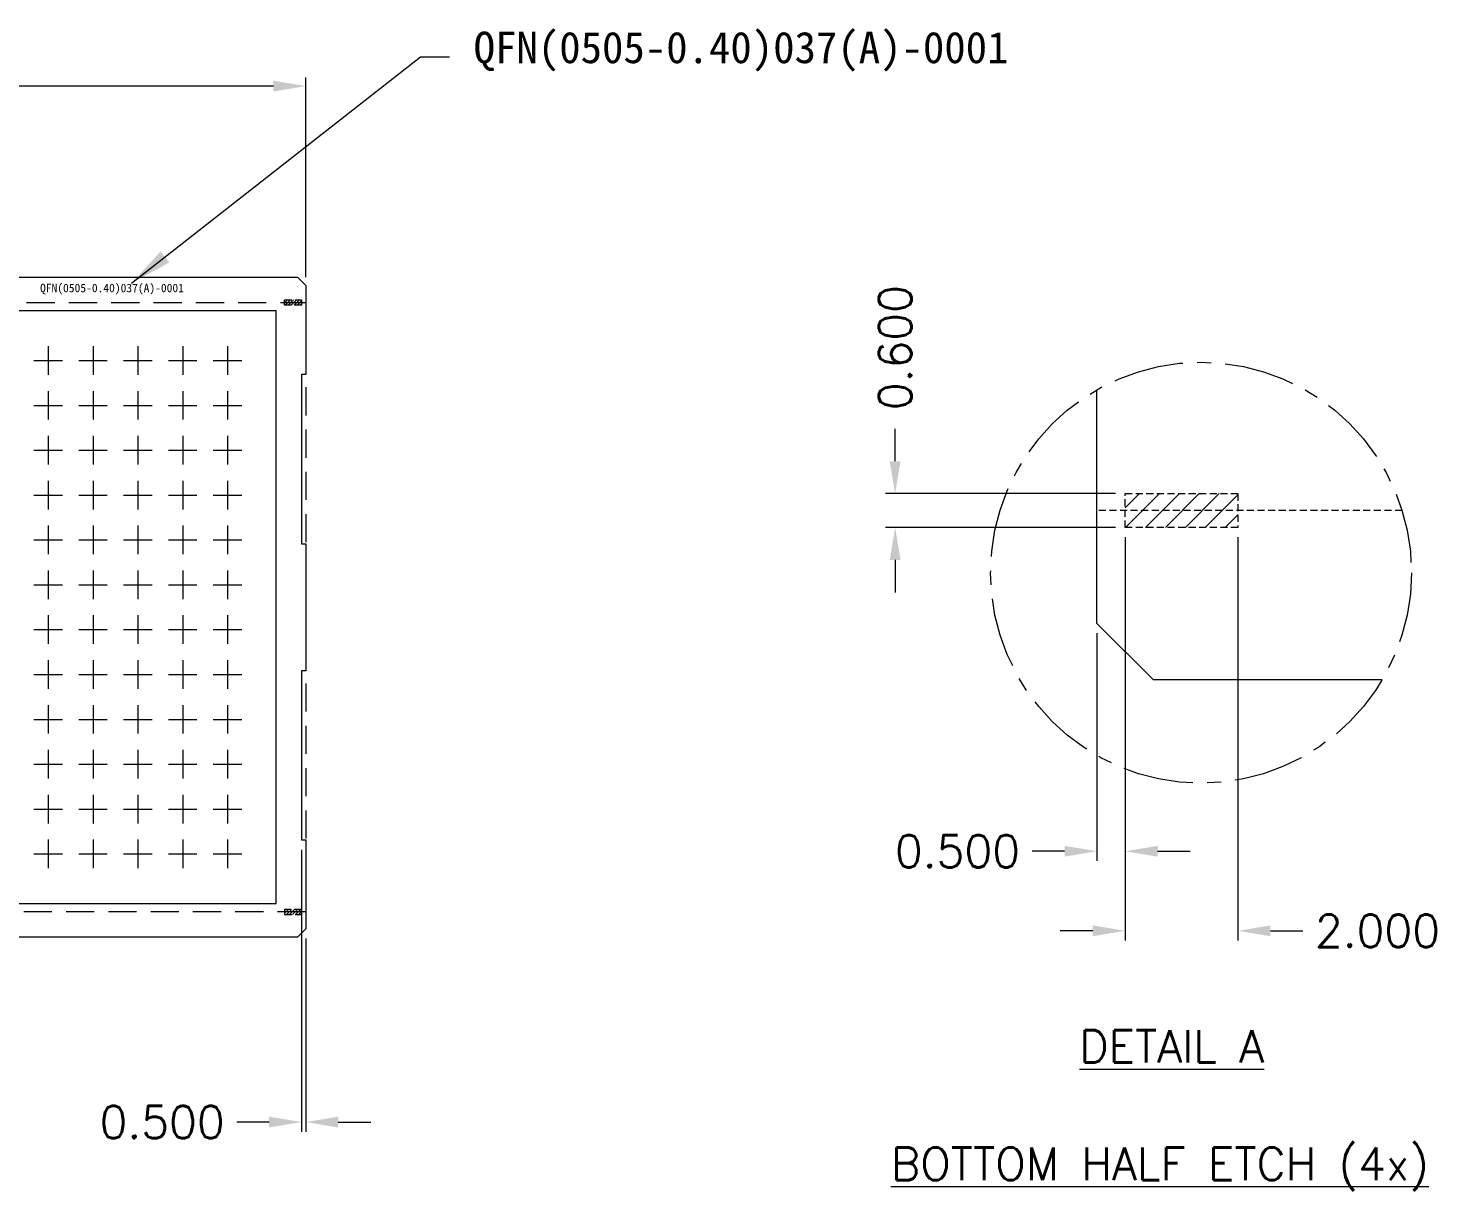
# Model space of a CAD drawing. Header units: millimetres. Extents: x 4066 to 4192, y 1600 to 1759.
# Drawn here: x 4142.23 to 4192.15, y 1609.38 to 1650.59 of the extents above; entities that cross this region are included whole.
import ezdxf

# ---------------------------------------------------------------- set-up
doc = ezdxf.new("R2010")
doc.units = ezdxf.units.MM
doc.linetypes.add('CENTER', pattern=[2, 1.25, -0.25, 0.25, -0.25])
doc.linetypes.add('HIDDEN', pattern=[0.375, 0.25, -0.125])
for name, color, linetype in [('1', 7, 'Continuous'), ('1D', 4, 'Continuous'), ('中心线', 1, 'CENTER')]:
    doc.layers.add(name, color=color, linetype=linetype)
doc.layers.add('标注线', color=3, linetype='Continuous', lineweight=18)
doc.styles.add('SIMPLEX', font='SIMPLEX')
doc.styles.get("Standard").update_dxf_attribs({"font": 'SimSun.ttf'})
doc.styles.add('宋体', font='SimSun.ttf')
doc.dimstyles.get("Standard").update_dxf_attribs({"dimtxt": 0.18, "dimasz": 0.18, "dimexe": 0.18, "dimexo": 0.0625, "dimgap": 0.09, "dimtad": 0, "dimtih": 1, "dimtoh": 1, "dimdec": 4, "dimzin": 0, "dimdsep": 46, "dimtxsty": 'Standard', "dimcen": 0.09, "dimadec": 0, "dimazin": 0, "dimtfac": 1, "dimtdec": 4, "dimtofl": 0, "dimtmove": 0, "dimatfit": 3, "dimfxl": 1, "dimtolj": 1, "dimtzin": 0, "dimarcsym": 0})

msp = doc.modelspace()

# ---------------------------------------------------------------- hatches: boundary and pattern name
at = {"layer": '1D', "lineweight": 5}
h = msp.add_hatch(dxfattribs=at)
h.set_pattern_fill('ANSI31', color=256, scale=0.6, style=0)
h.set_pattern_definition([(45, (3795.25885, 1640.641675), (-0.053033009, 0.053033009), [])])
h.paths.add_polyline_path([(4074.8289, 1640.9581), (4074.8289, 1640.7781), (4075.4289, 1640.7781), (4075.4289, 1640.9581)])
h.paths.add_polyline_path([(4074.8289, 1619.1781), (4074.8289, 1619.3581), (4075.4289, 1619.3581), (4075.4289, 1619.1781)])
h.paths.add_polyline_path([(4151.9289, 1619.1781), (4151.9289, 1619.3581), (4151.3289, 1619.3581), (4151.3289, 1619.1781)])
h.paths.add_polyline_path([(4151.9289, 1640.9581), (4151.9289, 1640.7781), (4151.3289, 1640.7781), (4151.3289, 1640.9581)])
h = msp.add_hatch(dxfattribs=at)
h.set_pattern_fill('ANSI31', color=256, scale=4, style=0)
h.set_pattern_definition([(45, (3661.0486, 1717.37435), (-0.3535534, 0.3535534), [])])
h.paths.add_polyline_path([(4181.1303, 1632.8933), (4181.1303, 1634.0933), (4185.1303, 1634.0933), (4185.1303, 1632.8933)])

# ---------------------------------------------------------------- linework, layer by layer
at = {"layer": '1', "lineweight": 5}
for p, q in [((4074.9789, 1641.7681, 0.0291), (4151.7789, 1641.7681, 0.0291)), ((4151.7789, 1641.7681, 0.0291), (4152.0789, 1641.4681, 0.0291)), ((4152.0789, 1641.4681, 0.0291), (4152.0789, 1638.3181, 0.0291)), ((4152.0789, 1638.3181, 0.0291), (4151.9289, 1638.3181, 0.0291)), ((4151.9289, 1638.3181, 0.0291), (4151.9289, 1632.3181, 0.0291)), ((4151.9289, 1632.3181, 0.0291), (4152.0789, 1632.3181, 0.0291)), ((4152.0789, 1632.3181, 0.0291), (4152.0789, 1627.8181, 0.0291)), ((4152.0789, 1627.8181, 0.0291), (4151.9289, 1627.8181, 0.0291)), ((4151.9289, 1627.8181, 0.0291), (4151.9289, 1621.8181, 0.0291)), ((4151.9289, 1621.8181, 0.0291), (4152.0789, 1621.8181, 0.0291)), ((4152.0789, 1621.8181, 0.0291), (4152.0789, 1618.6681, 0.0291)), ((4152.0789, 1618.6681, 0.0291), (4151.7789, 1618.3681, 0.0291)), ((4151.7789, 1618.3681, 0.0291), (4074.9789, 1618.3681, 0.0291))]:
    msp.add_line(p, q, dxfattribs=at)
at = {"layer": '1', "lineweight": 5, "elevation": 0.0291}
msp.add_lwpolyline([(4190.2403, 1627.4933), (4182.1303, 1627.4933), (4180.1303, 1629.4933), (4180.1303, 1637.7746)], dxfattribs=at)
at = {"layer": '1D', "linetype": 'HIDDEN', "lineweight": 5}
for p, q in [((4180.1303, 1633.4933, 0.0291), (4180.1303, 1637.7746, 0.0291)), ((4190.9474, 1633.4933, 0.0291), (4180.1303, 1633.4933, 0.0291))]:
    msp.add_line(p, q, dxfattribs=at)
at = {"layer": '1D', "linetype": 'HIDDEN', "lineweight": 5, "ltscale": 4, "elevation": 0.0291}
msp.add_lwpolyline([(4152.0789, 1619.2681), (4074.6789, 1619.2681), (4074.6789, 1640.8681), (4152.0789, 1640.8681)], close=True, dxfattribs=at)
at = {"layer": '1D', "lineweight": 5, "elevation": 0.0291}
msp.add_lwpolyline([(4076.0289, 1619.5681), (4151.0289, 1619.5681), (4151.0289, 1640.5681), (4076.0289, 1640.5681)], close=True, dxfattribs=at)
at = {"layer": '1D', "linetype": 'HIDDEN', "lineweight": 5, "elevation": 0.0291}
for points in [[(4151.9289, 1640.9581), (4151.9289, 1640.7781), (4151.3289, 1640.7781), (4151.3289, 1640.9581)], [(4181.1303, 1632.8933), (4181.1303, 1634.0933), (4185.1303, 1634.0933), (4185.1303, 1632.8933)], [(4151.9289, 1619.1781), (4151.9289, 1619.3581), (4151.3289, 1619.3581), (4151.3289, 1619.1781)]]:
    msp.add_lwpolyline(points, close=True, dxfattribs=at)
at = {"layer": '1D', "color": 2, "linetype": 'CENTER', "lineweight": 5, "ltscale": 2}
msp.add_circle((4183.8202, 1631.2916, 0.0291), 7.4595, dxfattribs=at)
at = {"layer": '中心线', "linetype": 'CENTER', "lineweight": 5}
for p, q in [((4142.9439, 1639.3203, 0.0291), (4142.9439, 1638.3059, 0.0291)), ((4144.5339, 1639.3203, 0.0291), (4144.5339, 1638.3059, 0.0291)), ((4146.1239, 1639.3203, 0.0291), (4146.1239, 1638.3059, 0.0291)), ((4147.7139, 1639.3203, 0.0291), (4147.7139, 1638.3059, 0.0291)), ((4149.3039, 1639.3203, 0.0291), (4149.3039, 1638.3059, 0.0291)), ((4142.4367, 1638.8131, 0.0291), (4143.4511, 1638.8131, 0.0291)), ((4144.0267, 1638.8131, 0.0291), (4145.0411, 1638.8131, 0.0291)), ((4145.6167, 1638.8131, 0.0291), (4146.6311, 1638.8131, 0.0291)), ((4147.2067, 1638.8131, 0.0291), (4148.2211, 1638.8131, 0.0291)), ((4148.7967, 1638.8131, 0.0291), (4149.8111, 1638.8131, 0.0291)), ((4142.9439, 1637.7303, 0.0291), (4142.9439, 1636.7159, 0.0291)), ((4144.5339, 1637.7303, 0.0291), (4144.5339, 1636.7159, 0.0291)), ((4146.1239, 1637.7303, 0.0291), (4146.1239, 1636.7159, 0.0291)), ((4147.7139, 1637.7303, 0.0291), (4147.7139, 1636.7159, 0.0291)), ((4149.3039, 1637.7303, 0.0291), (4149.3039, 1636.7159, 0.0291)), ((4142.4367, 1637.2231, 0.0291), (4143.4511, 1637.2231, 0.0291)), ((4144.0267, 1637.2231, 0.0291), (4145.0411, 1637.2231, 0.0291)), ((4145.6167, 1637.2231, 0.0291), (4146.6311, 1637.2231, 0.0291)), ((4147.2067, 1637.2231, 0.0291), (4148.2211, 1637.2231, 0.0291)), ((4148.7967, 1637.2231, 0.0291), (4149.8111, 1637.2231, 0.0291)), ((4142.9439, 1636.1403, 0.0291), (4142.9439, 1635.1259, 0.0291)), ((4144.5339, 1636.1403, 0.0291), (4144.5339, 1635.1259, 0.0291)), ((4146.1239, 1636.1403, 0.0291), (4146.1239, 1635.1259, 0.0291)), ((4147.7139, 1636.1403, 0.0291), (4147.7139, 1635.1259, 0.0291)), ((4149.3039, 1636.1403, 0.0291), (4149.3039, 1635.1259, 0.0291)), ((4142.4367, 1635.6331, 0.0291), (4143.4511, 1635.6331, 0.0291)), ((4144.0267, 1635.6331, 0.0291), (4145.0411, 1635.6331, 0.0291)), ((4145.6167, 1635.6331, 0.0291), (4146.6311, 1635.6331, 0.0291)), ((4147.2067, 1635.6331, 0.0291), (4148.2211, 1635.6331, 0.0291)), ((4148.7967, 1635.6331, 0.0291), (4149.8111, 1635.6331, 0.0291)), ((4142.9439, 1634.5503, 0.0291), (4142.9439, 1633.5359, 0.0291)), ((4144.5339, 1634.5503, 0.0291), (4144.5339, 1633.5359, 0.0291)), ((4146.1239, 1634.5503, 0.0291), (4146.1239, 1633.5359, 0.0291)), ((4147.7139, 1634.5503, 0.0291), (4147.7139, 1633.5359, 0.0291)), ((4149.3039, 1634.5503, 0.0291), (4149.3039, 1633.5359, 0.0291)), ((4142.4367, 1634.0431, 0.0291), (4143.4511, 1634.0431, 0.0291)), ((4144.0267, 1634.0431, 0.0291), (4145.0411, 1634.0431, 0.0291)), ((4145.6167, 1634.0431, 0.0291), (4146.6311, 1634.0431, 0.0291)), ((4147.2067, 1634.0431, 0.0291), (4148.2211, 1634.0431, 0.0291)), ((4148.7967, 1634.0431, 0.0291), (4149.8111, 1634.0431, 0.0291)), ((4142.9439, 1632.9603, 0.0291), (4142.9439, 1631.9459, 0.0291)), ((4144.5339, 1632.9603, 0.0291), (4144.5339, 1631.9459, 0.0291)), ((4146.1239, 1632.9603, 0.0291), (4146.1239, 1631.9459, 0.0291)), ((4147.7139, 1632.9603, 0.0291), (4147.7139, 1631.9459, 0.0291)), ((4149.3039, 1632.9603, 0.0291), (4149.3039, 1631.9459, 0.0291)), ((4142.4367, 1632.4531, 0.0291), (4143.4511, 1632.4531, 0.0291)), ((4144.0267, 1632.4531, 0.0291), (4145.0411, 1632.4531, 0.0291)), ((4145.6167, 1632.4531, 0.0291), (4146.6311, 1632.4531, 0.0291)), ((4147.2067, 1632.4531, 0.0291), (4148.2211, 1632.4531, 0.0291)), ((4148.7967, 1632.4531, 0.0291), (4149.8111, 1632.4531, 0.0291)), ((4142.9439, 1631.3703, 0.0291), (4142.9439, 1630.3559, 0.0291)), ((4144.5339, 1631.3703, 0.0291), (4144.5339, 1630.3559, 0.0291)), ((4146.1239, 1631.3703, 0.0291), (4146.1239, 1630.3559, 0.0291)), ((4147.7139, 1631.3703, 0.0291), (4147.7139, 1630.3559, 0.0291)), ((4149.3039, 1631.3703, 0.0291), (4149.3039, 1630.3559, 0.0291)), ((4142.4367, 1630.8631, 0.0291), (4143.4511, 1630.8631, 0.0291)), ((4144.0267, 1630.8631, 0.0291), (4145.0411, 1630.8631, 0.0291)), ((4145.6167, 1630.8631, 0.0291), (4146.6311, 1630.8631, 0.0291)), ((4147.2067, 1630.8631, 0.0291), (4148.2211, 1630.8631, 0.0291)), ((4148.7967, 1630.8631, 0.0291), (4149.8111, 1630.8631, 0.0291)), ((4142.9439, 1629.7803, 0.0291), (4142.9439, 1628.7659, 0.0291)), ((4144.5339, 1629.7803, 0.0291), (4144.5339, 1628.7659, 0.0291)), ((4146.1239, 1629.7803, 0.0291), (4146.1239, 1628.7659, 0.0291)), ((4147.7139, 1629.7803, 0.0291), (4147.7139, 1628.7659, 0.0291)), ((4149.3039, 1629.7803, 0.0291), (4149.3039, 1628.7659, 0.0291)), ((4142.4367, 1629.2731, 0.0291), (4143.4511, 1629.2731, 0.0291)), ((4144.0267, 1629.2731, 0.0291), (4145.0411, 1629.2731, 0.0291)), ((4145.6167, 1629.2731, 0.0291), (4146.6311, 1629.2731, 0.0291)), ((4147.2067, 1629.2731, 0.0291), (4148.2211, 1629.2731, 0.0291)), ((4148.7967, 1629.2731, 0.0291), (4149.8111, 1629.2731, 0.0291)), ((4142.9439, 1628.1903, 0.0291), (4142.9439, 1627.1759, 0.0291)), ((4144.5339, 1628.1903, 0.0291), (4144.5339, 1627.1759, 0.0291)), ((4146.1239, 1628.1903, 0.0291), (4146.1239, 1627.1759, 0.0291)), ((4147.7139, 1628.1903, 0.0291), (4147.7139, 1627.1759, 0.0291)), ((4149.3039, 1628.1903, 0.0291), (4149.3039, 1627.1759, 0.0291)), ((4142.4367, 1627.6831, 0.0291), (4143.4511, 1627.6831, 0.0291)), ((4144.0267, 1627.6831, 0.0291), (4145.0411, 1627.6831, 0.0291)), ((4145.6167, 1627.6831, 0.0291), (4146.6311, 1627.6831, 0.0291)), ((4147.2067, 1627.6831, 0.0291), (4148.2211, 1627.6831, 0.0291)), ((4148.7967, 1627.6831, 0.0291), (4149.8111, 1627.6831, 0.0291)), ((4142.9439, 1626.6003, 0.0291), (4142.9439, 1625.5859, 0.0291)), ((4144.5339, 1626.6003, 0.0291), (4144.5339, 1625.5859, 0.0291)), ((4146.1239, 1626.6003, 0.0291), (4146.1239, 1625.5859, 0.0291)), ((4147.7139, 1626.6003, 0.0291), (4147.7139, 1625.5859, 0.0291)), ((4149.3039, 1626.6003, 0.0291), (4149.3039, 1625.5859, 0.0291)), ((4142.4367, 1626.0931, 0.0291), (4143.4511, 1626.0931, 0.0291)), ((4144.0267, 1626.0931, 0.0291), (4145.0411, 1626.0931, 0.0291)), ((4145.6167, 1626.0931, 0.0291), (4146.6311, 1626.0931, 0.0291)), ((4147.2067, 1626.0931, 0.0291), (4148.2211, 1626.0931, 0.0291)), ((4148.7967, 1626.0931, 0.0291), (4149.8111, 1626.0931, 0.0291)), ((4142.9439, 1625.0103, 0.0291), (4142.9439, 1623.9959, 0.0291)), ((4144.5339, 1625.0103, 0.0291), (4144.5339, 1623.9959, 0.0291)), ((4146.1239, 1625.0103, 0.0291), (4146.1239, 1623.9959, 0.0291)), ((4147.7139, 1625.0103, 0.0291), (4147.7139, 1623.9959, 0.0291)), ((4149.3039, 1625.0103, 0.0291), (4149.3039, 1623.9959, 0.0291)), ((4142.4367, 1624.5031, 0.0291), (4143.4511, 1624.5031, 0.0291)), ((4144.0267, 1624.5031, 0.0291), (4145.0411, 1624.5031, 0.0291)), ((4145.6167, 1624.5031, 0.0291), (4146.6311, 1624.5031, 0.0291)), ((4147.2067, 1624.5031, 0.0291), (4148.2211, 1624.5031, 0.0291)), ((4148.7967, 1624.5031, 0.0291), (4149.8111, 1624.5031, 0.0291)), ((4142.9439, 1623.4203, 0.0291), (4142.9439, 1622.4059, 0.0291)), ((4144.5339, 1623.4203, 0.0291), (4144.5339, 1622.4059, 0.0291)), ((4146.1239, 1623.4203, 0.0291), (4146.1239, 1622.4059, 0.0291)), ((4147.7139, 1623.4203, 0.0291), (4147.7139, 1622.4059, 0.0291)), ((4149.3039, 1623.4203, 0.0291), (4149.3039, 1622.4059, 0.0291)), ((4142.4367, 1622.9131, 0.0291), (4143.4511, 1622.9131, 0.0291)), ((4144.0267, 1622.9131, 0.0291), (4145.0411, 1622.9131, 0.0291)), ((4145.6167, 1622.9131, 0.0291), (4146.6311, 1622.9131, 0.0291)), ((4147.2067, 1622.9131, 0.0291), (4148.2211, 1622.9131, 0.0291)), ((4148.7967, 1622.9131, 0.0291), (4149.8111, 1622.9131, 0.0291)), ((4142.9439, 1621.8303, 0.0291), (4142.9439, 1620.8159, 0.0291)), ((4144.5339, 1621.8303, 0.0291), (4144.5339, 1620.8159, 0.0291)), ((4146.1239, 1621.8303, 0.0291), (4146.1239, 1620.8159, 0.0291)), ((4147.7139, 1621.8303, 0.0291), (4147.7139, 1620.8159, 0.0291)), ((4149.3039, 1621.8303, 0.0291), (4149.3039, 1620.8159, 0.0291)), ((4142.4367, 1621.3231, 0.0291), (4143.4511, 1621.3231, 0.0291)), ((4144.0267, 1621.3231, 0.0291), (4145.0411, 1621.3231, 0.0291)), ((4145.6167, 1621.3231, 0.0291), (4146.6311, 1621.3231, 0.0291)), ((4147.2067, 1621.3231, 0.0291), (4148.2211, 1621.3231, 0.0291)), ((4148.7967, 1621.3231, 0.0291), (4149.8111, 1621.3231, 0.0291))]:
    msp.add_line(p, q, dxfattribs=at)
at = {"layer": '标注线', "lineweight": 5}
for p, q in [((4152.0789, 1641.7681, 0.0291), (4152.0789, 1648.8392, 0.0291)), ((4150.9289, 1648.5392, 0.0291), (4120.9758, 1648.5392, 0.0291)), ((4172.9738, 1635.2433, 0.0291), (4172.9738, 1636.3933, 0.0291)), ((4180.7853, 1634.0933, 0.0291), (4172.6288, 1634.0933, 0.0291)), ((4180.7853, 1632.8933, 0.0291), (4172.6288, 1632.8933, 0.0291)), ((4181.1303, 1632.5483, 0.0291), (4181.1303, 1621.0731, 0.0291)), ((4181.1303, 1632.5483, 0.0291), (4181.1303, 1618.2529, 0.0291)), ((4185.1303, 1632.5483, 0.0291), (4185.1303, 1618.2529, 0.0291)), ((4172.9738, 1631.7433, 0.0291), (4172.9738, 1630.5933, 0.0291)), ((4180.1303, 1629.1483, 0.0291), (4180.1303, 1621.0731, 0.0291)), ((4151.9289, 1621.4731, 0.0291), (4151.9289, 1611.4732, 0.0291)), ((4178.9803, 1621.4181, 0.0291), (4177.8303, 1621.4181, 0.0291)), ((4182.2803, 1621.4181, 0.0291), (4183.4303, 1621.4181, 0.0291)), ((4152.0789, 1618.3231, 0.0291), (4152.0789, 1611.4732, 0.0291)), ((4179.9803, 1618.5979, 0.0291), (4178.8303, 1618.5979, 0.0291)), ((4186.2803, 1618.5979, 0.0291), (4187.4303, 1618.5979, 0.0291)), ((4150.7789, 1611.8182, 0.0291), (4149.6289, 1611.8182, 0.0291)), ((4153.2289, 1611.8182, 0.0291), (4154.3789, 1611.8182, 0.0291))]:
    msp.add_line(p, q, dxfattribs=at)
for points in [[(4150.9289, 1648.7308, 0.0291), (4150.9289, 1648.3475, 0.0291), (4152.0789, 1648.5392, 0.0291)], [(4172.7821, 1635.2433, 0.0291), (4173.1654, 1635.2433, 0.0291), (4172.9738, 1634.0933, 0.0291)], [(4172.7821, 1631.7433, 0.0291), (4173.1654, 1631.7433, 0.0291), (4172.9738, 1632.8933, 0.0291)], [(4178.9803, 1621.6098, 0.0291), (4178.9803, 1621.2264, 0.0291), (4180.1303, 1621.4181, 0.0291)], [(4182.2803, 1621.6098, 0.0291), (4182.2803, 1621.2264, 0.0291), (4181.1303, 1621.4181, 0.0291)], [(4179.9803, 1618.7895, 0.0291), (4179.9803, 1618.4062, 0.0291), (4181.1303, 1618.5979, 0.0291)], [(4186.2803, 1618.7895, 0.0291), (4186.2803, 1618.4062, 0.0291), (4185.1303, 1618.5979, 0.0291)], [(4150.7789, 1612.0099, 0.0291), (4150.7789, 1611.6265, 0.0291), (4151.9289, 1611.8182, 0.0291)], [(4153.2289, 1612.0099, 0.0291), (4153.2289, 1611.6265, 0.0291), (4152.0789, 1611.8182, 0.0291)]]:
    msp.add_solid(points, dxfattribs=at)

# ---------------------------------------------------------------- texts
at = {"layer": '标注线', "lineweight": 5, "attachment_point": 5}
for s, insert, char_height, style in [('QFN(0505-0.40)037(A)-0001', (4167.5121, 1649.7598, 0.0291), 1.115046, '宋体'), ('QFN(0505-0.40)037(A)-0001', (4145.2068, 1641.3424, 0.0291), 0.3, '宋体'), ('\\A1;0.500', (4175.1853, 1621.4181, 0.0291), 1.15, 'SIMPLEX'), ('\\A1;2.000', (4190.0753, 1618.5979, 0.0291), 1.15, 'SIMPLEX'), ('{\\LDETAIL A}', (4182.7847, 1614.5015, 0.0101), 1.15, 'SIMPLEX'), ('\\A1;0.500', (4146.9839, 1611.8182, 0.0291), 1.15, 'SIMPLEX'), ('{\\LBOTTOM HALF ETCH (4x)}', (4182.3638, 1610.148, 0.0101), 1.15, 'SIMPLEX')]:
    msp.add_mtext(s, dxfattribs=dict(at, insert=insert, char_height=char_height, style=style))
at = {"layer": '标注线', "lineweight": 5, "insert": (4172.9738, 1639.2678, 0.0291), "char_height": 1.15, "attachment_point": 5, "rotation": 90, "style": 'SIMPLEX'}
msp.add_mtext('\\A1;0.600', dxfattribs=at)

# ---------------------------------------------------------------- leaders
at = {"layer": '标注线', "lineweight": 5}
msp.add_leader([(4145.9039, 1641.5579, 0.0291), (4156.1483, 1649.5737, 0.0291), (4157.1783, 1649.5737, 0.0291)], dimstyle='Standard', override={"dimasz": 1.5, "dimgap": 0.3, "dimtad": 1, "dimlwd": 5}, dxfattribs=at)

doc.saveas('drawing.dxf')
